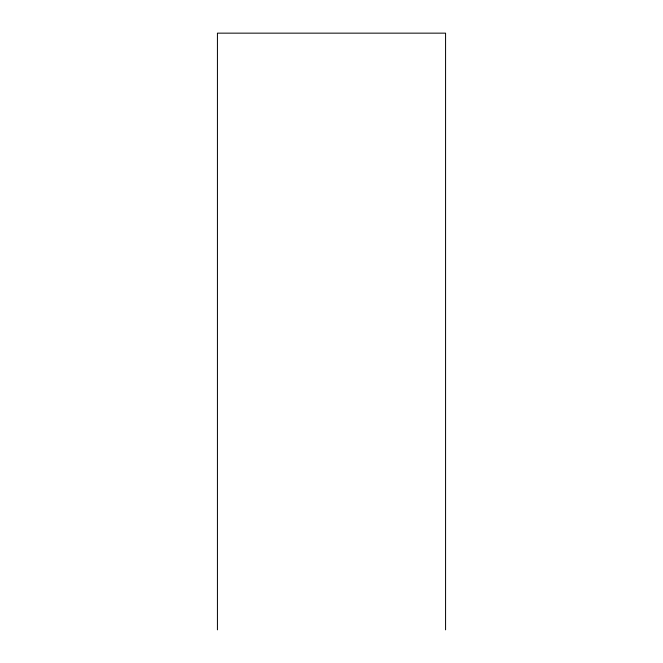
<?xml version="1.0" encoding="UTF-8"?>
<svg xmlns="http://www.w3.org/2000/svg" width="663" height="663" viewBox="0 0 663 663"><rect width="100%" height="100%" fill="white"/><g stroke="black" fill="none" stroke-linecap="round" stroke-linejoin="round"><path stroke-width="0.99" d="M445.569 629.85L445.569 33.15L217.431 33.15L217.431 629.85"/></g></svg>
